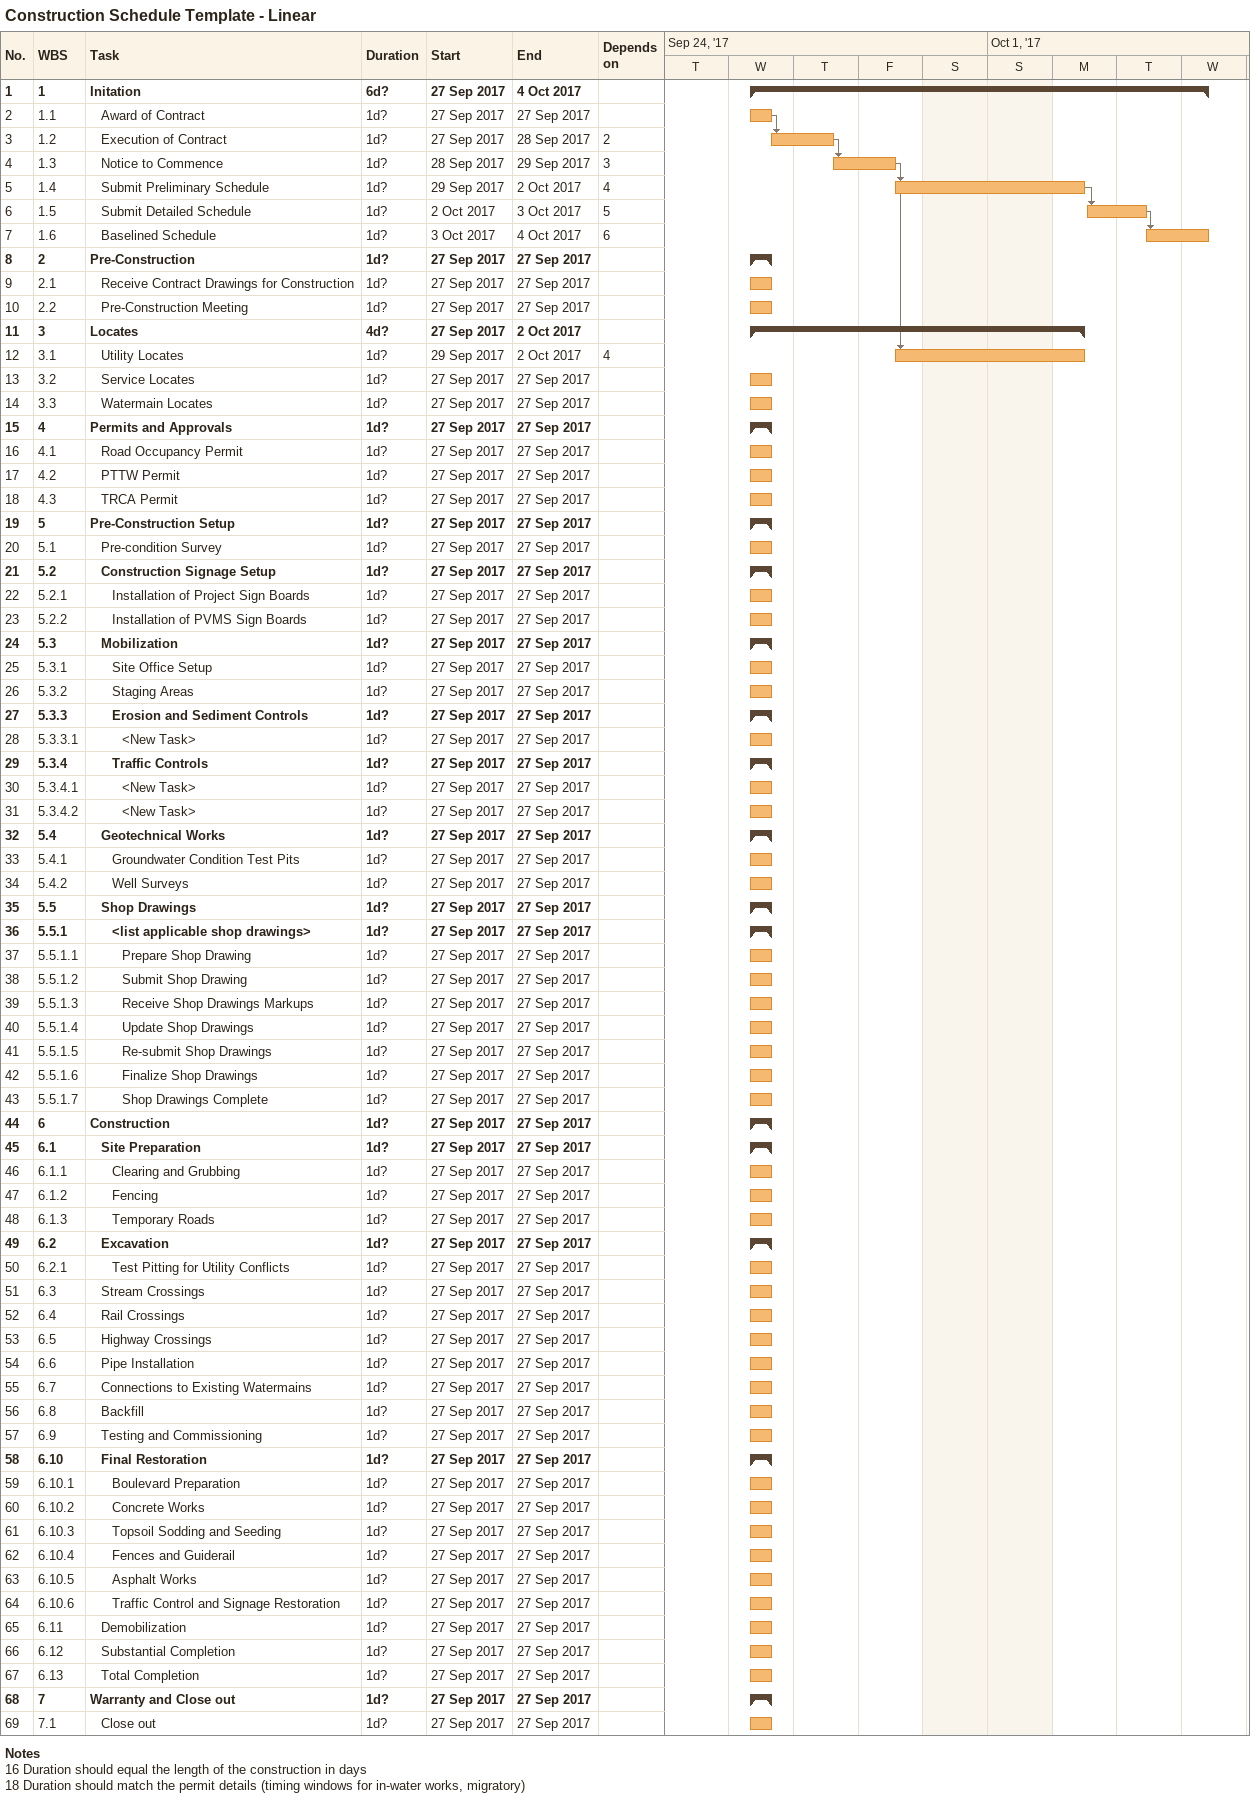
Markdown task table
Construction Schedule Template - Linear

| ID | WBS | Task | Duration | Start | Finish | Predecessors |
|---|---|---|---|---|---|---|
| 1 | 1 | **Initation** | 6d? | 2017-09-27 | 2017-10-04 |  |
| 2 | 1.1 | Award of Contract | 1d? | 2017-09-27 | 2017-09-27 |  |
| 3 | 1.2 | Execution of Contract | 1d? | 2017-09-27 | 2017-09-28 | 2 |
| 4 | 1.3 | Notice to Commence | 1d? | 2017-09-28 | 2017-09-29 | 3 |
| 5 | 1.4 | Submit Preliminary Schedule | 1d? | 2017-09-29 | 2017-10-02 | 4 |
| 6 | 1.5 | Submit Detailed Schedule | 1d? | 2017-10-02 | 2017-10-03 | 5 |
| 7 | 1.6 | Baselined Schedule | 1d? | 2017-10-03 | 2017-10-04 | 6 |
| 8 | 2 | **Pre-Construction** | 1d? | 2017-09-27 | 2017-09-27 |  |
| 9 | 2.1 | Receive Contract Drawings for Construction | 1d? | 2017-09-27 | 2017-09-27 |  |
| 10 | 2.2 | Pre-Construction Meeting | 1d? | 2017-09-27 | 2017-09-27 |  |
| 11 | 3 | **Locates** | 4d? | 2017-09-27 | 2017-10-02 |  |
| 12 | 3.1 | Utility Locates | 1d? | 2017-09-29 | 2017-10-02 | 4 |
| 13 | 3.2 | Service Locates | 1d? | 2017-09-27 | 2017-09-27 |  |
| 14 | 3.3 | Watermain Locates | 1d? | 2017-09-27 | 2017-09-27 |  |
| 15 | 4 | **Permits and Approvals** | 1d? | 2017-09-27 | 2017-09-27 |  |
| 16 | 4.1 | Road Occupancy Permit | 1d? | 2017-09-27 | 2017-09-27 |  |
| 17 | 4.2 | PTTW Permit | 1d? | 2017-09-27 | 2017-09-27 |  |
| 18 | 4.3 | TRCA Permit | 1d? | 2017-09-27 | 2017-09-27 |  |
| 19 | 5 | **Pre-Construction Setup** | 1d? | 2017-09-27 | 2017-09-27 |  |
| 20 | 5.1 | Pre-condition Survey | 1d? | 2017-09-27 | 2017-09-27 |  |
| 21 | 5.2 | **Construction Signage Setup** | 1d? | 2017-09-27 | 2017-09-27 |  |
| 22 | 5.2.1 | Installation of Project Sign Boards | 1d? | 2017-09-27 | 2017-09-27 |  |
| 23 | 5.2.2 | Installation of PVMS Sign Boards | 1d? | 2017-09-27 | 2017-09-27 |  |
| 24 | 5.3 | **Mobilization** | 1d? | 2017-09-27 | 2017-09-27 |  |
| 25 | 5.3.1 | Site Office Setup | 1d? | 2017-09-27 | 2017-09-27 |  |
| 26 | 5.3.2 | Staging Areas | 1d? | 2017-09-27 | 2017-09-27 |  |
| 27 | 5.3.3 | **Erosion and Sediment Controls** | 1d? | 2017-09-27 | 2017-09-27 |  |
| 28 | 5.3.3.1 | <New Task> | 1d? | 2017-09-27 | 2017-09-27 |  |
| 29 | 5.3.4 | **Traffic Controls** | 1d? | 2017-09-27 | 2017-09-27 |  |
| 30 | 5.3.4.1 | <New Task> | 1d? | 2017-09-27 | 2017-09-27 |  |
| 31 | 5.3.4.2 | <New Task> | 1d? | 2017-09-27 | 2017-09-27 |  |
| 32 | 5.4 | **Geotechnical Works** | 1d? | 2017-09-27 | 2017-09-27 |  |
| 33 | 5.4.1 | Groundwater Condition Test Pits | 1d? | 2017-09-27 | 2017-09-27 |  |
| 34 | 5.4.2 | Well Surveys | 1d? | 2017-09-27 | 2017-09-27 |  |
| 35 | 5.5 | **Shop Drawings** | 1d? | 2017-09-27 | 2017-09-27 |  |
| 36 | 5.5.1 | **<list applicable shop drawings>** | 1d? | 2017-09-27 | 2017-09-27 |  |
| 37 | 5.5.1.1 | Prepare Shop Drawing | 1d? | 2017-09-27 | 2017-09-27 |  |
| 38 | 5.5.1.2 | Submit Shop Drawing | 1d? | 2017-09-27 | 2017-09-27 |  |
| 39 | 5.5.1.3 | Receive Shop Drawings Markups | 1d? | 2017-09-27 | 2017-09-27 |  |
| 40 | 5.5.1.4 | Update Shop Drawings | 1d? | 2017-09-27 | 2017-09-27 |  |
| 41 | 5.5.1.5 | Re-submit Shop Drawings | 1d? | 2017-09-27 | 2017-09-27 |  |
| 42 | 5.5.1.6 | Finalize Shop Drawings | 1d? | 2017-09-27 | 2017-09-27 |  |
| 43 | 5.5.1.7 | Shop Drawings Complete | 1d? | 2017-09-27 | 2017-09-27 |  |
| 44 | 6 | **Construction** | 1d? | 2017-09-27 | 2017-09-27 |  |
| 45 | 6.1 | **Site Preparation** | 1d? | 2017-09-27 | 2017-09-27 |  |
| 46 | 6.1.1 | Clearing and Grubbing | 1d? | 2017-09-27 | 2017-09-27 |  |
| 47 | 6.1.2 | Fencing | 1d? | 2017-09-27 | 2017-09-27 |  |
| 48 | 6.1.3 | Temporary Roads | 1d? | 2017-09-27 | 2017-09-27 |  |
| 49 | 6.2 | **Excavation** | 1d? | 2017-09-27 | 2017-09-27 |  |
| 50 | 6.2.1 | Test Pitting for Utility Conflicts | 1d? | 2017-09-27 | 2017-09-27 |  |
| 51 | 6.3 | Stream Crossings | 1d? | 2017-09-27 | 2017-09-27 |  |
| 52 | 6.4 | Rail Crossings | 1d? | 2017-09-27 | 2017-09-27 |  |
| 53 | 6.5 | Highway Crossings | 1d? | 2017-09-27 | 2017-09-27 |  |
| 54 | 6.6 | Pipe Installation | 1d? | 2017-09-27 | 2017-09-27 |  |
| 55 | 6.7 | Connections to Existing Watermains | 1d? | 2017-09-27 | 2017-09-27 |  |
| 56 | 6.8 | Backfill | 1d? | 2017-09-27 | 2017-09-27 |  |
| 57 | 6.9 | Testing and Commissioning | 1d? | 2017-09-27 | 2017-09-27 |  |
| 58 | 6.10 | **Final Restoration** | 1d? | 2017-09-27 | 2017-09-27 |  |
| 59 | 6.10.1 | Boulevard Preparation | 1d? | 2017-09-27 | 2017-09-27 |  |
| 60 | 6.10.2 | Concrete Works | 1d? | 2017-09-27 | 2017-09-27 |  |
| 61 | 6.10.3 | Topsoil Sodding and Seeding | 1d? | 2017-09-27 | 2017-09-27 |  |
| 62 | 6.10.4 | Fences and Guiderail | 1d? | 2017-09-27 | 2017-09-27 |  |
| 63 | 6.10.5 | Asphalt Works | 1d? | 2017-09-27 | 2017-09-27 |  |
| 64 | 6.10.6 | Traffic Control and Signage Restoration | 1d? | 2017-09-27 | 2017-09-27 |  |
| 65 | 6.11 | Demobilization | 1d? | 2017-09-27 | 2017-09-27 |  |
| 66 | 6.12 | Substantial Completion | 1d? | 2017-09-27 | 2017-09-27 |  |
| 67 | 6.13 | Total Completion | 1d? | 2017-09-27 | 2017-09-27 |  |
| 68 | 7 | **Warranty and Close out** | 1d? | 2017-09-27 | 2017-09-27 |  |
| 69 | 7.1 | Close out | 1d? | 2017-09-27 | 2017-09-27 |  |

Notes
- 16: Duration should equal the length of the construction in days
- 18: Duration should match the permit details (timing windows for in-water works, migratory)
